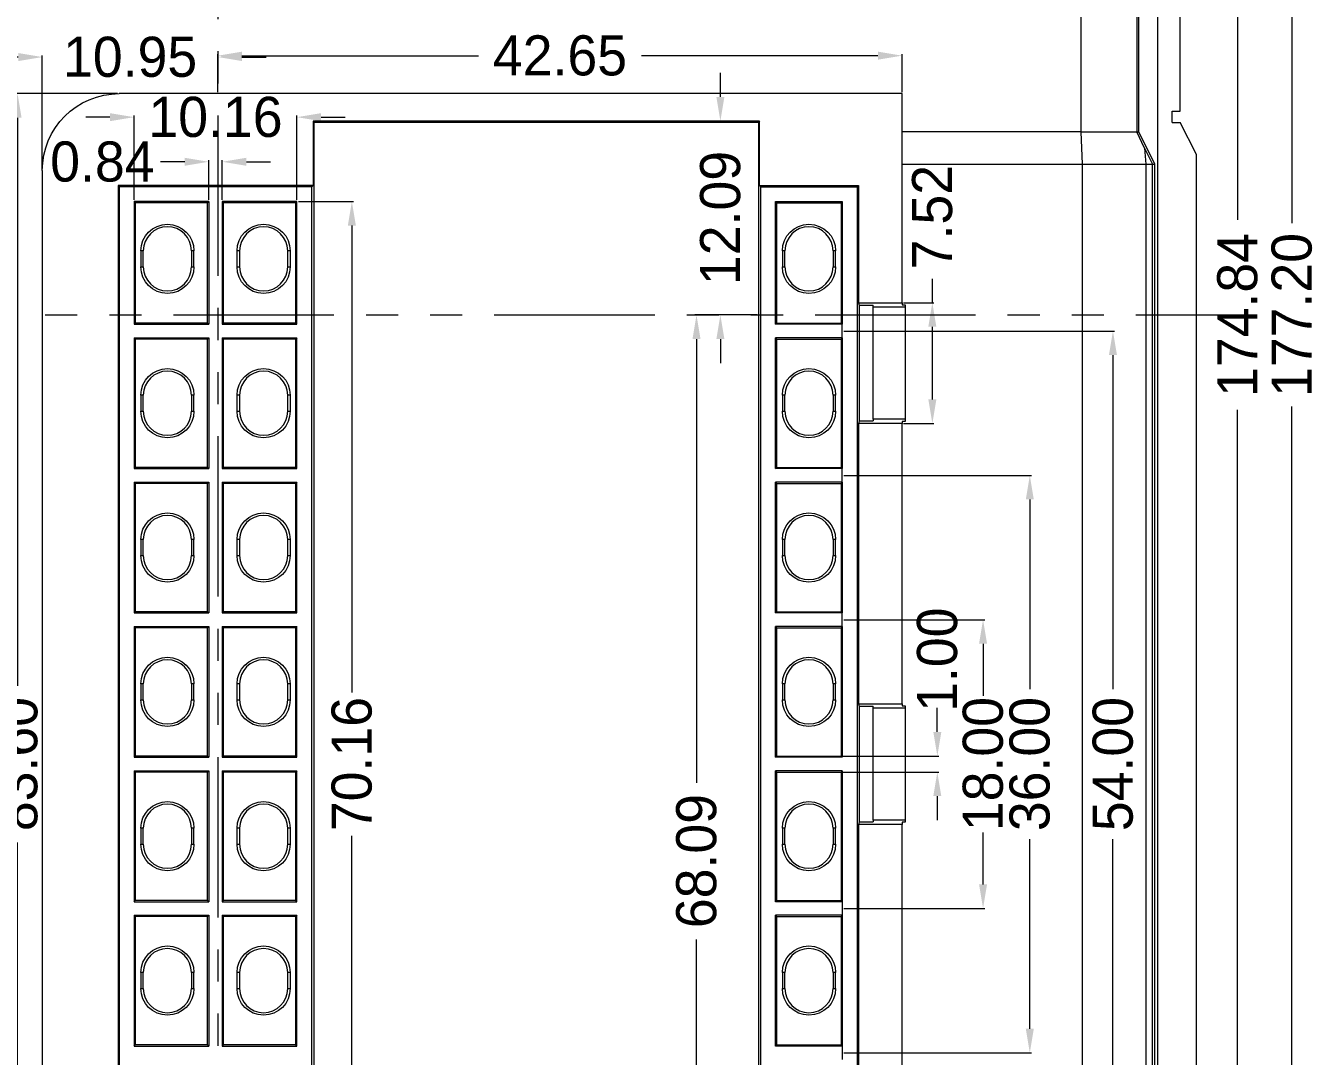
# Model space of a CAD drawing. Extents: x 18 to 718, y 389 to 747.
# Drawn here: x 246.9 to 327.4, y 577.4 to 641.6 of the extents above; entities that cross this region are included whole.
import ezdxf

# ---------------------------------------------------------------- set-up
doc = ezdxf.new("R2010")
doc.units = 0
doc.header["$MEASUREMENT"] = 0
doc.linetypes.add('PHANTOM', pattern=[2.5, 1.25, -0.25, 0.25, -0.25, 0.25, -0.25])
doc.layers.add('10', color=7, linetype='Continuous')
doc.dimstyles.new('1', dxfattribs={"dimtxt": 2.5, "dimasz": 1.5, "dimexe": 0.1, "dimexo": 0.1, "dimgap": 0.09, "dimtad": 0, "dimzin": 0, "dimdsep": 46, "dimtxsty": 'Standard', "dimcen": 0, "dimclrd": 4, "dimclre": 4, "dimclrt": 3, "dimadec": 1, "dimazin": 0, "dimtfac": 1, "dimtofl": 0, "dimtmove": 0, "dimatfit": 3, "dimfxl": 1, "dimtolj": 1, "dimtzin": 0, "dimlwd": 9, "dimlwe": 9, "dimarcsym": 0})

# ---------------------------------------------------------------- blocks, each defined once
blk = doc.blocks.new('*D160')
at = {"color": 4, "linetype": 'Continuous', "lineweight": 9}
for p, q in [((247.888, 632.673), (247.888, 639.754)), ((258.839, 637.473), (258.839, 639.754)), ((246.388, 639.654), (244.888, 639.654)), ((260.339, 639.654), (261.839, 639.654))]:
    blk.add_line(p, q, dxfattribs=at)
for points in [[(246.388, 639.904), (246.388, 639.404), (247.888, 639.654)], [(260.339, 639.904), (260.339, 639.404), (258.839, 639.654)]]:
    blk.add_solid(points, dxfattribs=at)
at = {"layer": 'Defpoints', "color": 0, "linetype": 'Continuous', "lineweight": 9}
for p in [(247.888, 639.654), (258.839, 637.373), (247.888, 632.573)]:
    blk.add_point(p, dxfattribs=at)
at = {"color": 3, "linetype": 'Continuous', "lineweight": 9, "insert": (253.364, 639.654), "char_height": 2.5, "attachment_point": 5}
blk.add_mtext('\\A1;10.95', dxfattribs=at)
blk = doc.blocks.new('*D161')
at = {"color": 4, "linetype": 'Continuous', "lineweight": 9}
for p, q in [((258.839, 637.473), (258.839, 639.841)), ((260.339, 639.741), (275.074, 639.741)), ((299.988, 639.741), (285.254, 639.741)), ((301.488, 637.473), (301.488, 639.841))]:
    blk.add_line(p, q, dxfattribs=at)
for points in [[(260.339, 639.991), (260.339, 639.491), (258.839, 639.741)], [(299.988, 639.991), (299.988, 639.491), (301.488, 639.741)]]:
    blk.add_solid(points, dxfattribs=at)
at = {"layer": 'Defpoints', "color": 0, "linetype": 'Continuous', "lineweight": 9}
for p in [(301.488, 639.741), (258.839, 637.373), (301.488, 637.373)]:
    blk.add_point(p, dxfattribs=at)
at = {"color": 3, "linetype": 'Continuous', "lineweight": 9, "insert": (280.164, 639.741), "char_height": 2.5, "attachment_point": 5}
blk.add_mtext('\\A1;42.65', dxfattribs=at)
blk = doc.blocks.new('*D162')
at = {"color": 4, "linetype": 'Continuous', "lineweight": 9}
for p, q in [((290.164, 637.167), (290.164, 638.667)), ((292.51, 635.667), (290.064, 635.667)), ((292.462, 623.573), (290.064, 623.573)), ((290.164, 622.073), (290.164, 620.573))]:
    blk.add_line(p, q, dxfattribs=at)
for points in [[(289.914, 637.167), (290.414, 637.167), (290.164, 635.667)], [(289.914, 622.073), (290.414, 622.073), (290.164, 623.573)]]:
    blk.add_solid(points, dxfattribs=at)
at = {"layer": 'Defpoints', "color": 0, "linetype": 'Continuous', "lineweight": 9}
for p in [(292.61, 635.667), (290.164, 623.573), (292.562, 623.573)]:
    blk.add_point(p, dxfattribs=at)
at = {"color": 3, "linetype": 'Continuous', "lineweight": 9, "insert": (290.164, 629.62), "char_height": 2.5, "attachment_point": 5, "rotation": 90}
blk.add_mtext('\\A1;12.09', dxfattribs=at)
blk = doc.blocks.new('*D163')
at = {"color": 4, "linetype": 'Continuous', "lineweight": 9}
for p, q in [((292.362, 623.573), (288.575, 623.573)), ((288.675, 622.073), (288.675, 594.407)), ((288.675, 556.978), (288.675, 584.644)), ((292.51, 555.478), (288.575, 555.478))]:
    blk.add_line(p, q, dxfattribs=at)
for points in [[(288.425, 622.073), (288.925, 622.073), (288.675, 623.573)], [(288.425, 556.978), (288.925, 556.978), (288.675, 555.478)]]:
    blk.add_solid(points, dxfattribs=at)
at = {"layer": 'Defpoints', "color": 0, "linetype": 'Continuous', "lineweight": 9}
for p in [(292.462, 623.573), (288.675, 555.478), (292.61, 555.478)]:
    blk.add_point(p, dxfattribs=at)
at = {"color": 3, "linetype": 'Continuous', "lineweight": 9, "insert": (288.675, 589.525), "char_height": 2.5, "attachment_point": 5, "rotation": 90}
blk.add_mtext('\\A1;68.09', dxfattribs=at)
blk = doc.blocks.new('*D164')
at = {"color": 4, "linetype": 'Continuous', "lineweight": 9}
for p, q in [((303.689, 597.573), (303.689, 599.073)), ((297.788, 596.073), (303.789, 596.073)), ((297.788, 595.073), (303.789, 595.073)), ((303.689, 593.573), (303.689, 592.073))]:
    blk.add_line(p, q, dxfattribs=at)
for points in [[(303.439, 597.573), (303.939, 597.573), (303.689, 596.073)], [(303.439, 593.573), (303.939, 593.573), (303.689, 595.073)]]:
    blk.add_solid(points, dxfattribs=at)
at = {"layer": 'Defpoints', "color": 0, "linetype": 'Continuous', "lineweight": 9}
for p in [(297.688, 596.073), (303.689, 596.073), (297.688, 595.073)]:
    blk.add_point(p, dxfattribs=at)
at = {"color": 3, "linetype": 'Continuous', "lineweight": 9, "insert": (303.689, 602.079), "char_height": 2.5, "attachment_point": 5, "rotation": 90}
blk.add_mtext('\\A1;1.00', dxfattribs=at)
blk = doc.blocks.new('*D165')
at = {"color": 4, "linetype": 'Continuous', "lineweight": 9}
for p, q in [((297.867, 604.573), (306.641, 604.573)), ((306.541, 603.073), (306.541, 599.829)), ((306.541, 588.073), (306.541, 591.316)), ((297.867, 586.573), (306.641, 586.573))]:
    blk.add_line(p, q, dxfattribs=at)
for points in [[(306.291, 603.073), (306.791, 603.073), (306.541, 604.573)], [(306.291, 588.073), (306.791, 588.073), (306.541, 586.573)]]:
    blk.add_solid(points, dxfattribs=at)
at = {"layer": 'Defpoints', "color": 0, "linetype": 'Continuous', "lineweight": 9}
for p in [(297.767, 604.573), (297.767, 586.573), (306.541, 586.573)]:
    blk.add_point(p, dxfattribs=at)
at = {"color": 3, "linetype": 'Continuous', "lineweight": 9, "insert": (306.541, 595.573), "char_height": 2.5, "attachment_point": 5, "rotation": 90}
blk.add_mtext('\\A1;18.00', dxfattribs=at)
blk = doc.blocks.new('*D166')
at = {"color": 4, "linetype": 'Continuous', "lineweight": 9}
for p, q in [((297.867, 613.573), (309.555, 613.573)), ((309.455, 612.073), (309.455, 600.246)), ((309.455, 579.073), (309.455, 590.899)), ((297.867, 577.573), (309.555, 577.573))]:
    blk.add_line(p, q, dxfattribs=at)
for points in [[(309.205, 612.073), (309.705, 612.073), (309.455, 613.573)], [(309.205, 579.073), (309.705, 579.073), (309.455, 577.573)]]:
    blk.add_solid(points, dxfattribs=at)
at = {"layer": 'Defpoints', "color": 0, "linetype": 'Continuous', "lineweight": 9}
for p in [(297.767, 613.573), (309.455, 613.573), (297.767, 577.573)]:
    blk.add_point(p, dxfattribs=at)
at = {"color": 3, "linetype": 'Continuous', "lineweight": 9, "insert": (309.455, 595.573), "char_height": 2.5, "attachment_point": 5, "rotation": 90}
blk.add_mtext('\\A1;36.00', dxfattribs=at)
blk = doc.blocks.new('*D167')
at = {"color": 4, "linetype": 'Continuous', "lineweight": 9}
for p, q in [((297.867, 622.573), (314.739, 622.573)), ((314.639, 621.073), (314.639, 600.246)), ((314.639, 570.073), (314.639, 590.899)), ((297.867, 568.573), (314.739, 568.573))]:
    blk.add_line(p, q, dxfattribs=at)
for points in [[(314.389, 621.073), (314.889, 621.073), (314.639, 622.573)], [(314.389, 570.073), (314.889, 570.073), (314.639, 568.573)]]:
    blk.add_solid(points, dxfattribs=at)
at = {"layer": 'Defpoints', "color": 0, "linetype": 'Continuous', "lineweight": 9}
for p in [(297.767, 622.573), (314.639, 622.573), (297.767, 568.573)]:
    blk.add_point(p, dxfattribs=at)
at = {"color": 3, "linetype": 'Continuous', "lineweight": 9, "insert": (314.639, 595.573), "char_height": 2.5, "attachment_point": 5, "rotation": 90}
blk.add_mtext('\\A1;54.00', dxfattribs=at)
blk = doc.blocks.new('*D171')
at = {"color": 4, "linetype": 'Continuous', "lineweight": 9}
for p, q in [((303.379, 624.335), (303.379, 625.835)), ((301.588, 624.335), (303.479, 624.335)), ((303.379, 618.31), (303.379, 622.835)), ((301.588, 616.81), (303.479, 616.81))]:
    blk.add_line(p, q, dxfattribs=at)
for points in [[(303.129, 622.835), (303.629, 622.835), (303.379, 624.335)], [(303.129, 618.31), (303.629, 618.31), (303.379, 616.81)]]:
    blk.add_solid(points, dxfattribs=at)
at = {"layer": 'Defpoints', "color": 0, "linetype": 'Continuous', "lineweight": 9}
for p in [(301.488, 624.335), (303.379, 624.335), (301.488, 616.81)]:
    blk.add_point(p, dxfattribs=at)
at = {"color": 3, "linetype": 'Continuous', "lineweight": 9, "insert": (303.379, 629.675), "char_height": 2.5, "attachment_point": 5, "rotation": 90}
blk.add_mtext('\\A1;7.52', dxfattribs=at)
blk = doc.blocks.new('*D172')
at = {"color": 4, "linetype": 'Continuous', "lineweight": 9}
for p, q in [((256.767, 633.125), (255.267, 633.125)), ((258.267, 630.751), (258.267, 633.225)), ((259.11, 630.751), (259.11, 633.225)), ((260.61, 633.125), (262.11, 633.125))]:
    blk.add_line(p, q, dxfattribs=at)
for points in [[(256.767, 633.375), (256.767, 632.875), (258.267, 633.125)], [(260.61, 633.375), (260.61, 632.875), (259.11, 633.125)]]:
    blk.add_solid(points, dxfattribs=at)
at = {"layer": 'Defpoints', "color": 0, "linetype": 'Continuous', "lineweight": 9}
for p in [(258.267, 633.125), (258.267, 630.651), (259.11, 630.651)]:
    blk.add_point(p, dxfattribs=at)
at = {"color": 3, "linetype": 'Continuous', "lineweight": 9, "insert": (251.635, 633.125), "char_height": 2.5, "attachment_point": 5}
blk.add_mtext('\\A1;0.84', dxfattribs=at)
blk = doc.blocks.new('*D173')
at = {"color": 4, "linetype": 'Continuous', "lineweight": 9}
for p, q in [((252.11, 635.907), (250.61, 635.907)), ((253.61, 630.751), (253.61, 636.007)), ((263.767, 630.751), (263.767, 636.007)), ((265.267, 635.907), (266.767, 635.907))]:
    blk.add_line(p, q, dxfattribs=at)
for points in [[(252.11, 636.157), (252.11, 635.657), (253.61, 635.907)], [(265.267, 636.157), (265.267, 635.657), (263.767, 635.907)]]:
    blk.add_solid(points, dxfattribs=at)
at = {"layer": 'Defpoints', "color": 0, "linetype": 'Continuous', "lineweight": 9}
for p in [(263.767, 635.907), (253.61, 630.651), (263.767, 630.651)]:
    blk.add_point(p, dxfattribs=at)
at = {"color": 3, "linetype": 'Continuous', "lineweight": 9, "insert": (258.688, 635.907), "char_height": 2.5, "attachment_point": 5}
blk.add_mtext('\\A1;10.16', dxfattribs=at)
blk = doc.blocks.new('*D174')
at = {"color": 4, "linetype": 'Continuous', "lineweight": 9}
for p, q in [((263.867, 630.651), (267.288, 630.651)), ((267.188, 629.151), (267.188, 600.038)), ((267.188, 561.994), (267.188, 591.108)), ((263.867, 560.494), (267.288, 560.494))]:
    blk.add_line(p, q, dxfattribs=at)
for points in [[(266.938, 629.151), (267.438, 629.151), (267.188, 630.651)], [(266.938, 561.994), (267.438, 561.994), (267.188, 560.494)]]:
    blk.add_solid(points, dxfattribs=at)
at = {"layer": 'Defpoints', "color": 0, "linetype": 'Continuous', "lineweight": 9}
for p in [(263.767, 630.651), (263.767, 560.494), (267.188, 560.494)]:
    blk.add_point(p, dxfattribs=at)
at = {"color": 3, "linetype": 'Continuous', "lineweight": 9, "insert": (267.188, 595.573), "char_height": 2.5, "attachment_point": 5, "rotation": 90}
blk.add_mtext('\\A1;70.16', dxfattribs=at)
blk = doc.blocks.new('*D194')
at = {"color": 4, "linetype": 'Continuous', "lineweight": 9}
for p, q in [((308.939, 710.991), (322.504, 710.991)), ((322.404, 709.491), (322.404, 629.496)), ((322.404, 537.655), (322.404, 617.649)), ((308.939, 536.155), (322.504, 536.155))]:
    blk.add_line(p, q, dxfattribs=at)
for points in [[(322.154, 709.491), (322.654, 709.491), (322.404, 710.991)], [(322.154, 537.655), (322.654, 537.655), (322.404, 536.155)]]:
    blk.add_solid(points, dxfattribs=at)
at = {"layer": 'Defpoints', "color": 0, "linetype": 'Continuous', "lineweight": 9}
for p in [(308.839, 710.991), (322.404, 710.991), (308.839, 536.155)]:
    blk.add_point(p, dxfattribs=at)
at = {"color": 3, "linetype": 'Continuous', "lineweight": 9, "insert": (322.404, 623.573), "char_height": 2.5, "attachment_point": 5, "rotation": 90}
blk.add_mtext('\\A1;174.84', dxfattribs=at)
blk = doc.blocks.new('*D195')
at = {"color": 4, "linetype": 'Continuous', "lineweight": 9}
for p, q in [((308.939, 712.173), (325.892, 712.173)), ((325.792, 710.673), (325.792, 629.288)), ((325.792, 536.473), (325.792, 617.858)), ((308.939, 534.973), (325.892, 534.973))]:
    blk.add_line(p, q, dxfattribs=at)
for points in [[(325.542, 710.673), (326.042, 710.673), (325.792, 712.173)], [(325.542, 536.473), (326.042, 536.473), (325.792, 534.973)]]:
    blk.add_solid(points, dxfattribs=at)
at = {"layer": 'Defpoints', "color": 0, "linetype": 'Continuous', "lineweight": 9}
for p in [(308.839, 712.173), (325.792, 712.173), (308.839, 534.973)]:
    blk.add_point(p, dxfattribs=at)
at = {"color": 3, "linetype": 'Continuous', "lineweight": 9, "insert": (325.792, 623.573), "char_height": 2.5, "attachment_point": 5, "rotation": 90}
blk.add_mtext('\\A1;177.20', dxfattribs=at)
blk = doc.blocks.new('*D196')
at = {"color": 4, "linetype": 'Continuous', "lineweight": 9}
for p, q in [((252.588, 637.373), (246.248, 637.373)), ((246.348, 635.873), (246.348, 600.454)), ((246.348, 555.273), (246.348, 590.691)), ((252.588, 553.773), (246.248, 553.773))]:
    blk.add_line(p, q, dxfattribs=at)
for points in [[(246.098, 635.873), (246.598, 635.873), (246.348, 637.373)], [(246.098, 555.273), (246.598, 555.273), (246.348, 553.773)]]:
    blk.add_solid(points, dxfattribs=at)
at = {"layer": 'Defpoints', "color": 0, "linetype": 'Continuous', "lineweight": 9}
for p in [(252.688, 637.373), (246.348, 553.773), (252.688, 553.773)]:
    blk.add_point(p, dxfattribs=at)
at = {"color": 3, "linetype": 'Continuous', "lineweight": 9, "insert": (246.348, 595.573), "char_height": 2.5, "attachment_point": 5, "rotation": 90}
blk.add_mtext('\\A1;83.60', dxfattribs=at)

msp = doc.modelspace()

# ---------------------------------------------------------------- linework, layer by layer
at = {"color": 6, "linetype": 'Continuous', "lineweight": 9}
for p, q in [((297.767, 622.151), (297.767, 622.994)), ((297.767, 613.151), (297.767, 613.994)), ((297.767, 604.151), (297.767, 604.994)), ((297.767, 586.994), (297.767, 586.151)), ((297.767, 577.994), (297.767, 577.151))]:
    msp.add_line(p, q, dxfattribs=at)
at = {"layer": '10', "color": 1, "linetype": 'PHANTOM', "lineweight": 9, "ltscale": 8}
for p, q in [((258.839, 716.013), (258.839, 532.127)), ((196.071, 623.573), (321.84, 623.573))]:
    msp.add_line(p, q, dxfattribs=at)
at = {"layer": '10', "color": 7, "linetype": 'Continuous', "lineweight": 9}
for p, q in [((316.13, 703.573), (316.13, 634.982)), ((316.257, 634.982), (316.257, 703.573)), ((317.439, 543.573), (317.439, 703.573)), ((318.839, 636.273), (318.839, 703.573)), ((312.632, 700.08), (312.632, 634.982)), ((301.488, 637.373), (252.688, 637.373)), ((301.488, 624.335), (301.488, 637.373)), ((318.338, 636.273), (318.839, 636.273)), ((318.338, 635.573), (318.338, 636.273)), ((264.767, 635.667), (264.767, 631.651)), ((264.767, 635.667), (264.814, 635.573)), ((292.61, 635.667), (264.767, 635.667)), ((264.814, 635.573), (264.814, 555.573)), ((292.562, 635.573), (264.814, 635.573)), ((292.61, 635.667), (292.562, 635.573)), ((292.562, 555.573), (292.562, 635.573)), ((292.61, 631.651), (292.61, 635.667)), ((312.632, 634.982), (301.488, 634.982)), ((312.632, 634.982), (316.13, 634.982)), ((312.632, 634.982), (312.715, 632.982)), ((316.13, 634.982), (316.257, 634.982)), ((316.609, 633.982), (316.13, 634.982)), ((317.258, 632.982), (316.257, 634.982)), ((318.338, 635.573), (318.839, 635.573)), ((319.84, 633.573), (318.839, 635.573)), ((316.609, 633.982), (317.108, 632.982)), ((316.609, 633.982), (316.691, 632.982)), ((319.84, 557.573), (319.84, 633.573)), ((247.888, 632.573), (247.888, 558.573)), ((301.488, 632.982), (312.715, 632.982)), ((312.715, 632.982), (316.691, 632.982)), ((312.715, 632.982), (312.715, 558.163)), ((316.691, 632.982), (317.108, 632.982)), ((316.691, 632.982), (316.691, 558.163)), ((317.108, 632.982), (317.258, 632.982)), ((317.108, 558.163), (317.108, 632.982)), ((317.258, 558.163), (317.258, 632.982)), ((252.61, 631.651), (252.688, 631.573)), ((264.767, 631.651), (252.61, 631.651)), ((252.61, 631.651), (252.61, 559.494)), ((252.688, 631.573), (252.688, 559.573)), ((264.688, 631.573), (252.688, 631.573)), ((264.767, 631.651), (264.688, 631.573)), ((264.688, 559.573), (264.688, 631.573)), ((292.61, 631.651), (292.688, 631.573)), ((292.61, 631.651), (298.767, 631.651)), ((292.688, 631.573), (298.688, 631.573)), ((292.688, 559.573), (292.688, 631.573)), ((298.767, 631.651), (298.688, 631.573)), ((298.688, 631.573), (298.688, 559.573)), ((298.767, 631.651), (298.767, 624.335)), ((253.688, 630.573), (253.61, 630.651)), ((253.61, 630.651), (253.61, 622.994)), ((258.267, 630.651), (253.61, 630.651)), ((253.688, 630.573), (253.688, 623.073)), ((258.188, 630.573), (253.688, 630.573)), ((258.267, 630.651), (258.188, 630.573)), ((258.188, 623.073), (258.188, 630.573)), ((258.267, 630.651), (258.267, 622.994)), ((259.11, 630.651), (259.11, 622.994)), ((259.11, 630.651), (259.188, 630.573)), ((263.767, 630.651), (259.11, 630.651)), ((259.188, 623.073), (259.188, 630.573)), ((263.688, 630.573), (259.188, 630.573)), ((263.688, 630.573), (263.767, 630.651)), ((263.688, 623.073), (263.688, 630.573)), ((263.767, 622.994), (263.767, 630.651)), ((293.688, 630.573), (293.61, 630.651)), ((293.61, 622.994), (293.61, 630.651)), ((293.61, 630.651), (297.767, 630.651)), ((293.688, 623.073), (293.688, 630.573)), ((293.688, 630.573), (297.688, 630.573)), ((297.688, 630.573), (297.767, 630.651)), ((297.688, 630.573), (297.688, 623.073)), ((297.767, 630.651), (297.767, 622.994)), ((254.031, 627.573), (254.031, 626.573)), ((254.188, 627.573), (254.031, 627.573)), ((254.188, 626.573), (254.188, 627.573)), ((257.188, 627.573), (257.188, 626.573)), ((257.346, 627.573), (257.188, 627.573)), ((257.346, 626.573), (257.346, 627.573)), ((260.031, 626.573), (260.031, 627.573)), ((260.188, 627.573), (260.031, 627.573)), ((260.188, 627.573), (260.188, 626.573)), ((263.188, 626.573), (263.188, 627.573)), ((263.346, 627.573), (263.188, 627.573)), ((263.346, 627.573), (263.346, 626.573)), ((294.188, 627.573), (294.031, 627.573)), ((294.031, 627.573), (294.031, 626.573)), ((294.188, 626.573), (294.188, 627.573)), ((297.346, 627.573), (297.188, 627.573)), ((297.188, 627.573), (297.188, 626.573)), ((297.346, 626.573), (297.346, 627.573)), ((254.031, 626.573), (254.188, 626.573)), ((257.188, 626.573), (257.346, 626.573)), ((260.031, 626.573), (260.188, 626.573)), ((263.188, 626.573), (263.346, 626.573)), ((294.031, 626.573), (294.188, 626.573)), ((297.188, 626.573), (297.346, 626.573)), ((298.767, 624.335), (298.814, 624.178)), ((298.767, 624.335), (301.488, 624.335)), ((298.814, 624.178), (298.814, 616.968)), ((298.814, 624.178), (299.688, 624.178)), ((299.688, 624.073), (299.688, 624.178)), ((299.688, 624.073), (301.688, 624.073)), ((299.688, 617.073), (299.688, 624.073)), ((301.488, 624.335), (301.488, 624.204)), ((301.488, 624.204), (301.688, 624.204)), ((301.688, 624.204), (301.688, 616.941)), ((253.61, 622.994), (253.688, 623.073)), ((253.61, 622.994), (258.267, 622.994)), ((258.188, 623.073), (253.688, 623.073)), ((258.188, 623.073), (258.267, 622.994)), ((259.188, 623.073), (259.11, 622.994)), ((259.11, 622.994), (263.767, 622.994)), ((263.688, 623.073), (259.188, 623.073)), ((263.767, 622.994), (263.688, 623.073)), ((293.61, 622.994), (293.688, 623.073)), ((297.767, 622.994), (293.61, 622.994)), ((293.688, 623.073), (297.688, 623.073)), ((297.767, 622.994), (297.688, 623.073)), ((253.61, 622.151), (253.688, 622.073)), ((253.61, 622.151), (253.61, 613.994)), ((253.61, 622.151), (258.267, 622.151)), ((253.688, 622.073), (253.688, 614.073)), ((258.188, 622.073), (253.688, 622.073)), ((258.188, 622.073), (258.267, 622.151)), ((258.188, 614.073), (258.188, 622.073)), ((258.267, 622.151), (258.267, 613.994)), ((259.11, 622.151), (259.11, 613.994)), ((259.188, 622.073), (259.11, 622.151)), ((259.11, 622.151), (263.767, 622.151)), ((259.188, 614.073), (259.188, 622.073)), ((263.688, 622.073), (259.188, 622.073)), ((263.767, 622.151), (263.688, 622.073)), ((263.688, 614.073), (263.688, 622.073)), ((263.767, 613.994), (263.767, 622.151)), ((297.767, 622.151), (293.61, 622.151)), ((293.61, 622.151), (293.688, 622.073)), ((293.61, 613.994), (293.61, 622.151)), ((293.688, 622.073), (297.688, 622.073)), ((293.688, 614.073), (293.688, 622.073)), ((297.767, 622.151), (297.688, 622.073)), ((297.688, 622.073), (297.688, 614.073)), ((297.767, 622.151), (297.767, 613.994)), ((254.031, 618.573), (254.031, 617.573)), ((254.188, 618.573), (254.031, 618.573)), ((254.188, 617.573), (254.188, 618.573)), ((257.346, 618.573), (257.188, 618.573)), ((257.188, 618.573), (257.188, 617.573)), ((257.346, 617.573), (257.346, 618.573)), ((260.031, 617.573), (260.031, 618.573)), ((260.188, 618.573), (260.031, 618.573)), ((260.188, 618.573), (260.188, 617.573)), ((263.346, 618.573), (263.188, 618.573)), ((263.188, 617.573), (263.188, 618.573)), ((263.346, 618.573), (263.346, 617.573)), ((294.031, 618.573), (294.031, 617.573)), ((294.188, 618.573), (294.031, 618.573)), ((294.188, 617.573), (294.188, 618.573)), ((297.346, 618.573), (297.188, 618.573)), ((297.188, 618.573), (297.188, 617.573)), ((297.346, 617.573), (297.346, 618.573)), ((254.031, 617.573), (254.188, 617.573)), ((257.188, 617.573), (257.346, 617.573)), ((260.031, 617.573), (260.188, 617.573)), ((263.188, 617.573), (263.346, 617.573)), ((294.031, 617.573), (294.188, 617.573)), ((297.188, 617.573), (297.346, 617.573)), ((298.814, 616.968), (298.767, 616.81)), ((298.767, 616.81), (298.767, 599.335)), ((301.488, 616.81), (298.767, 616.81)), ((298.814, 616.968), (299.688, 616.968)), ((299.688, 617.073), (299.688, 616.968)), ((301.688, 617.073), (299.688, 617.073)), ((301.688, 616.941), (301.488, 616.941)), ((301.488, 616.941), (301.488, 616.81)), ((301.488, 599.335), (301.488, 616.81)), ((253.61, 613.994), (253.688, 614.073)), ((253.61, 613.994), (258.267, 613.994)), ((258.188, 614.073), (253.688, 614.073)), ((258.188, 614.073), (258.267, 613.994)), ((259.188, 614.073), (259.11, 613.994)), ((259.11, 613.994), (263.767, 613.994)), ((263.688, 614.073), (259.188, 614.073)), ((263.767, 613.994), (263.688, 614.073)), ((293.61, 613.994), (293.688, 614.073)), ((297.767, 613.994), (293.61, 613.994)), ((293.688, 614.073), (297.688, 614.073)), ((297.767, 613.994), (297.688, 614.073)), ((253.61, 613.151), (253.688, 613.073)), ((253.61, 613.151), (253.61, 604.994)), ((253.61, 613.151), (258.267, 613.151)), ((258.188, 613.073), (258.267, 613.151)), ((258.267, 613.151), (258.267, 604.994)), ((259.11, 613.151), (263.767, 613.151)), ((259.11, 613.151), (259.11, 604.994)), ((259.188, 613.073), (259.11, 613.151)), ((263.767, 613.151), (263.688, 613.073)), ((263.767, 604.994), (263.767, 613.151)), ((293.61, 613.151), (293.688, 613.073)), ((293.61, 604.994), (293.61, 613.151)), ((297.767, 613.151), (293.61, 613.151)), ((297.767, 613.151), (297.688, 613.073)), ((297.767, 613.151), (297.767, 604.994)), ((253.688, 613.073), (253.688, 605.073)), ((258.188, 613.073), (253.688, 613.073)), ((258.188, 605.073), (258.188, 613.073)), ((263.688, 613.073), (259.188, 613.073)), ((259.188, 605.073), (259.188, 613.073)), ((263.688, 605.073), (263.688, 613.073)), ((293.688, 605.073), (293.688, 613.073)), ((293.688, 613.073), (297.688, 613.073)), ((297.688, 613.073), (297.688, 605.073)), ((254.031, 609.573), (254.031, 608.573)), ((254.188, 609.573), (254.031, 609.573)), ((254.188, 608.573), (254.188, 609.573)), ((257.188, 609.573), (257.188, 608.573)), ((257.346, 609.573), (257.188, 609.573)), ((257.346, 608.573), (257.346, 609.573)), ((260.031, 608.573), (260.031, 609.573)), ((260.188, 609.573), (260.031, 609.573)), ((260.188, 609.573), (260.188, 608.573)), ((263.346, 609.573), (263.188, 609.573)), ((263.188, 608.573), (263.188, 609.573)), ((263.346, 609.573), (263.346, 608.573)), ((294.188, 609.573), (294.031, 609.573)), ((294.031, 609.573), (294.031, 608.573)), ((294.188, 608.573), (294.188, 609.573)), ((297.346, 609.573), (297.188, 609.573)), ((297.188, 609.573), (297.188, 608.573)), ((297.346, 608.573), (297.346, 609.573)), ((254.031, 608.573), (254.188, 608.573)), ((257.188, 608.573), (257.346, 608.573)), ((260.031, 608.573), (260.188, 608.573)), ((263.188, 608.573), (263.346, 608.573)), ((294.031, 608.573), (294.188, 608.573)), ((297.188, 608.573), (297.346, 608.573)), ((253.61, 604.994), (253.688, 605.073)), ((258.188, 605.073), (253.688, 605.073)), ((258.188, 605.073), (258.267, 604.994)), ((259.188, 605.073), (259.11, 604.994)), ((263.688, 605.073), (259.188, 605.073)), ((263.767, 604.994), (263.688, 605.073)), ((293.61, 604.994), (293.688, 605.073)), ((293.688, 605.073), (297.688, 605.073)), ((297.767, 604.994), (297.688, 605.073)), ((253.61, 604.994), (258.267, 604.994)), ((259.11, 604.994), (263.767, 604.994)), ((297.767, 604.994), (293.61, 604.994)), ((253.61, 604.151), (253.688, 604.073)), ((253.61, 604.151), (258.267, 604.151)), ((253.61, 604.151), (253.61, 595.994)), ((258.188, 604.073), (253.688, 604.073)), ((253.688, 604.073), (253.688, 596.073)), ((258.188, 604.073), (258.267, 604.151)), ((258.188, 596.073), (258.188, 604.073)), ((258.267, 604.151), (258.267, 595.994)), ((259.188, 604.073), (259.11, 604.151)), ((259.11, 604.151), (263.767, 604.151)), ((259.11, 604.151), (259.11, 595.994)), ((263.688, 604.073), (259.188, 604.073)), ((259.188, 596.073), (259.188, 604.073)), ((263.767, 604.151), (263.688, 604.073)), ((263.688, 596.073), (263.688, 604.073)), ((263.767, 595.994), (263.767, 604.151)), ((297.767, 604.151), (293.61, 604.151)), ((293.61, 604.151), (293.688, 604.073)), ((293.61, 595.994), (293.61, 604.151)), ((293.688, 604.073), (297.688, 604.073)), ((293.688, 596.073), (293.688, 604.073)), ((297.767, 604.151), (297.688, 604.073)), ((297.688, 604.073), (297.688, 596.073)), ((297.767, 604.151), (297.767, 595.994)), ((254.188, 600.573), (254.031, 600.573)), ((254.031, 600.573), (254.031, 599.573)), ((254.188, 599.573), (254.188, 600.573)), ((257.346, 600.573), (257.188, 600.573)), ((257.188, 600.573), (257.188, 599.573)), ((257.346, 599.573), (257.346, 600.573)), ((260.031, 599.573), (260.031, 600.573)), ((260.188, 600.573), (260.031, 600.573)), ((260.188, 600.573), (260.188, 599.573)), ((263.188, 599.573), (263.188, 600.573)), ((263.346, 600.573), (263.188, 600.573)), ((263.346, 600.573), (263.346, 599.573)), ((294.031, 600.573), (294.031, 599.573)), ((294.188, 600.573), (294.031, 600.573)), ((294.188, 599.573), (294.188, 600.573)), ((297.346, 600.573), (297.188, 600.573)), ((297.188, 600.573), (297.188, 599.573)), ((297.346, 599.573), (297.346, 600.573)), ((254.031, 599.573), (254.188, 599.573)), ((257.188, 599.573), (257.346, 599.573)), ((260.031, 599.573), (260.188, 599.573)), ((263.188, 599.573), (263.346, 599.573)), ((294.031, 599.573), (294.188, 599.573)), ((297.188, 599.573), (297.346, 599.573)), ((298.767, 599.335), (298.814, 599.178)), ((298.767, 599.335), (301.488, 599.335)), ((298.814, 599.178), (298.814, 591.968)), ((298.814, 599.178), (299.688, 599.178)), ((299.688, 599.073), (299.688, 599.178)), ((299.688, 599.073), (301.688, 599.073)), ((299.688, 592.073), (299.688, 599.073)), ((301.488, 599.335), (301.488, 599.204)), ((301.488, 599.204), (301.688, 599.204)), ((301.688, 599.204), (301.688, 591.941)), ((253.61, 595.994), (253.688, 596.073)), ((253.61, 595.994), (258.267, 595.994)), ((258.188, 596.073), (253.688, 596.073)), ((258.188, 596.073), (258.267, 595.994)), ((259.188, 596.073), (259.11, 595.994)), ((259.11, 595.994), (263.767, 595.994)), ((263.688, 596.073), (259.188, 596.073)), ((263.767, 595.994), (263.688, 596.073)), ((293.61, 595.994), (293.688, 596.073)), ((297.767, 595.994), (293.61, 595.994)), ((293.688, 596.073), (297.688, 596.073)), ((297.767, 595.994), (297.688, 596.073)), ((253.61, 595.151), (253.688, 595.073)), ((253.61, 595.151), (258.267, 595.151)), ((253.61, 595.151), (253.61, 586.994)), ((258.188, 595.073), (253.688, 595.073)), ((253.688, 595.073), (253.688, 587.073)), ((258.188, 595.073), (258.267, 595.151)), ((258.188, 587.073), (258.188, 595.073)), ((258.267, 595.151), (258.267, 586.994)), ((259.11, 595.151), (263.767, 595.151)), ((259.11, 595.151), (259.11, 586.994)), ((259.188, 595.073), (259.11, 595.151)), ((263.688, 595.073), (259.188, 595.073)), ((259.188, 587.073), (259.188, 595.073)), ((263.767, 595.151), (263.688, 595.073)), ((263.688, 587.073), (263.688, 595.073)), ((263.767, 586.994), (263.767, 595.151)), ((297.767, 595.151), (293.61, 595.151)), ((293.61, 595.151), (293.688, 595.073)), ((293.61, 586.994), (293.61, 595.151)), ((293.688, 595.073), (297.688, 595.073)), ((293.688, 587.073), (293.688, 595.073)), ((297.767, 595.151), (297.688, 595.073)), ((297.688, 595.073), (297.688, 587.073)), ((297.767, 595.151), (297.767, 586.994)), ((254.031, 591.573), (254.031, 590.573)), ((254.188, 591.573), (254.031, 591.573)), ((254.188, 590.573), (254.188, 591.573)), ((257.188, 591.573), (257.188, 590.573)), ((257.346, 591.573), (257.188, 591.573)), ((257.346, 590.573), (257.346, 591.573)), ((260.188, 591.573), (260.031, 591.573)), ((260.031, 590.573), (260.031, 591.573)), ((260.188, 591.573), (260.188, 590.573)), ((263.346, 591.573), (263.188, 591.573)), ((263.188, 590.573), (263.188, 591.573)), ((263.346, 591.573), (263.346, 590.573)), ((294.031, 591.573), (294.031, 590.573)), ((294.188, 591.573), (294.031, 591.573)), ((294.188, 590.573), (294.188, 591.573)), ((297.346, 591.573), (297.188, 591.573)), ((297.188, 591.573), (297.188, 590.573)), ((297.346, 590.573), (297.346, 591.573)), ((298.814, 591.968), (298.767, 591.81)), ((298.767, 591.81), (298.767, 574.335)), ((301.488, 591.81), (298.767, 591.81)), ((298.814, 591.968), (299.688, 591.968)), ((299.688, 592.073), (299.688, 591.968)), ((301.688, 592.073), (299.688, 592.073)), ((301.688, 591.941), (301.488, 591.941)), ((301.488, 591.941), (301.488, 591.81)), ((301.488, 574.335), (301.488, 591.81)), ((254.031, 590.573), (254.188, 590.573)), ((257.188, 590.573), (257.346, 590.573)), ((260.031, 590.573), (260.188, 590.573)), ((263.188, 590.573), (263.346, 590.573)), ((294.031, 590.573), (294.188, 590.573)), ((297.188, 590.573), (297.346, 590.573)), ((253.61, 586.994), (253.688, 587.073)), ((253.61, 586.994), (258.267, 586.994)), ((258.188, 587.073), (253.688, 587.073)), ((258.188, 587.073), (258.267, 586.994)), ((259.188, 587.073), (259.11, 586.994)), ((259.11, 586.994), (263.767, 586.994)), ((263.688, 587.073), (259.188, 587.073)), ((263.767, 586.994), (263.688, 587.073)), ((293.61, 586.994), (293.688, 587.073)), ((297.767, 586.994), (293.61, 586.994)), ((293.688, 587.073), (297.688, 587.073)), ((297.767, 586.994), (297.688, 587.073)), ((253.61, 586.151), (253.688, 586.073)), ((253.61, 586.151), (253.61, 577.994)), ((253.61, 586.151), (258.267, 586.151)), ((253.688, 586.073), (253.688, 578.073)), ((258.188, 586.073), (253.688, 586.073)), ((258.188, 586.073), (258.267, 586.151)), ((258.188, 578.073), (258.188, 586.073)), ((258.267, 586.151), (258.267, 577.994)), ((259.188, 586.073), (259.11, 586.151)), ((259.11, 586.151), (263.767, 586.151)), ((259.11, 586.151), (259.11, 577.994)), ((263.688, 586.073), (259.188, 586.073)), ((259.188, 578.073), (259.188, 586.073)), ((263.767, 586.151), (263.688, 586.073)), ((263.688, 578.073), (263.688, 586.073)), ((263.767, 577.994), (263.767, 586.151)), ((293.61, 586.151), (293.688, 586.073)), ((293.61, 577.994), (293.61, 586.151)), ((297.767, 586.151), (293.61, 586.151)), ((293.688, 578.073), (293.688, 586.073)), ((293.688, 586.073), (297.688, 586.073)), ((297.767, 586.151), (297.688, 586.073)), ((297.688, 586.073), (297.688, 578.073)), ((297.767, 586.151), (297.767, 577.994)), ((254.031, 582.573), (254.031, 581.573)), ((254.188, 582.573), (254.031, 582.573)), ((254.188, 581.573), (254.188, 582.573)), ((257.346, 582.573), (257.188, 582.573)), ((257.188, 582.573), (257.188, 581.573)), ((257.346, 581.573), (257.346, 582.573)), ((260.031, 581.573), (260.031, 582.573)), ((260.188, 582.573), (260.031, 582.573)), ((260.188, 582.573), (260.188, 581.573)), ((263.188, 581.573), (263.188, 582.573)), ((263.346, 582.573), (263.188, 582.573)), ((263.346, 582.573), (263.346, 581.573)), ((294.031, 582.573), (294.031, 581.573)), ((294.188, 582.573), (294.031, 582.573)), ((294.188, 581.573), (294.188, 582.573)), ((297.346, 582.573), (297.188, 582.573)), ((297.188, 582.573), (297.188, 581.573)), ((297.346, 581.573), (297.346, 582.573)), ((254.031, 581.573), (254.188, 581.573)), ((257.188, 581.573), (257.346, 581.573)), ((260.031, 581.573), (260.188, 581.573)), ((263.188, 581.573), (263.346, 581.573)), ((294.031, 581.573), (294.188, 581.573)), ((297.188, 581.573), (297.346, 581.573)), ((253.61, 577.994), (253.688, 578.073)), ((253.61, 577.994), (258.267, 577.994)), ((258.188, 578.073), (253.688, 578.073)), ((258.188, 578.073), (258.267, 577.994)), ((259.188, 578.073), (259.11, 577.994)), ((259.11, 577.994), (263.767, 577.994)), ((263.688, 578.073), (259.188, 578.073)), ((263.767, 577.994), (263.688, 578.073)), ((293.61, 577.994), (293.688, 578.073)), ((297.767, 577.994), (293.61, 577.994)), ((293.688, 578.073), (297.688, 578.073)), ((297.767, 577.994), (297.688, 578.073))]:
    msp.add_line(p, q, dxfattribs=at)
at = {"layer": '10', "color": 7, "linetype": 'Continuous', "lineweight": 9, "extrusion": (0, 0, -1)}
for centre, radius, start, end in [((-252.688, 632.573), 4.8, 0, 90), ((-255.688, 627.573), 1.657, 0, 180), ((-261.688, 627.573), 1.657, 0, 180), ((-295.688, 627.573), 1.657, 0, 180), ((-255.688, 626.573), 1.657, 180, 0), ((-261.688, 626.573), 1.657, 180, 0), ((-295.688, 626.573), 1.657, 180, 0), ((-255.688, 618.573), 1.657, 0, 180), ((-261.688, 618.573), 1.657, 0, 180), ((-295.688, 618.573), 1.657, 0, 180), ((-255.688, 617.573), 1.657, 180, 0), ((-261.688, 617.573), 1.657, 180, 0), ((-295.688, 617.573), 1.657, 180, 0), ((-255.688, 609.573), 1.657, 0, 180), ((-261.688, 609.573), 1.657, 0, 180), ((-295.688, 609.573), 1.657, 0, 180), ((-255.688, 608.573), 1.657, 180, 0), ((-261.688, 608.573), 1.657, 180, 0), ((-295.688, 608.573), 1.657, 180, 0), ((-255.688, 600.573), 1.657, 0, 180), ((-261.688, 600.573), 1.657, 0, 180), ((-295.688, 600.573), 1.657, 0, 180), ((-255.688, 599.573), 1.657, 180, 0), ((-261.688, 599.573), 1.657, 180, 0), ((-295.688, 599.573), 1.657, 180, 0), ((-255.688, 591.573), 1.657, 0, 180), ((-261.688, 591.573), 1.657, 0, 180), ((-295.688, 591.573), 1.657, 0, 180), ((-255.688, 590.573), 1.657, 180, 0), ((-261.688, 590.573), 1.657, 180, 0), ((-295.688, 590.573), 1.657, 180, 0), ((-255.688, 582.573), 1.657, 0, 180), ((-261.688, 582.573), 1.657, 0, 180), ((-295.688, 582.573), 1.657, 0, 180), ((-255.688, 581.573), 1.657, 180, 0), ((-261.688, 581.573), 1.657, 180, 0), ((-295.688, 581.573), 1.657, 180, 0)]:
    msp.add_arc(centre, radius, start, end, dxfattribs=at)
at = {"layer": '10', "color": 7, "linetype": 'Continuous', "lineweight": 9}
for centre, start, end in [((255.688, 627.573), 0, 180), ((261.688, 627.573), 0, 180), ((295.688, 627.573), 0, 180), ((255.688, 626.573), 180, 0), ((261.688, 626.573), 180, 0), ((295.688, 626.573), 180, 0), ((255.688, 618.573), 0, 180), ((261.688, 618.573), 0, 180), ((295.688, 618.573), 0, 180), ((255.688, 617.573), 180, 0), ((261.688, 617.573), 180, 0), ((295.688, 617.573), 180, 0), ((255.688, 609.573), 0, 180), ((261.688, 609.573), 0, 180), ((295.688, 609.573), 0, 180), ((255.688, 608.573), 180, 0), ((261.688, 608.573), 180, 0), ((295.688, 608.573), 180, 0), ((255.688, 600.573), 0, 180), ((261.688, 600.573), 0, 180), ((295.688, 600.573), 0, 180), ((255.688, 599.573), 180, 0), ((261.688, 599.573), 180, 0), ((295.688, 599.573), 180, 0), ((255.688, 591.573), 0, 180), ((261.688, 591.573), 0, 180), ((295.688, 591.573), 0, 180), ((255.688, 590.573), 180, 0), ((261.688, 590.573), 180, 0), ((295.688, 590.573), 180, 0), ((255.688, 582.573), 0, 180), ((261.688, 582.573), 0, 180), ((295.688, 582.573), 0, 180), ((255.688, 581.573), 180, 0), ((261.688, 581.573), 180, 0), ((295.688, 581.573), 180, 0)]:
    msp.add_arc(centre, 1.5, start, end, dxfattribs=at)

# ---------------------------------------------------------------- dimensions: what is measured, and where the dimension line sits
at = {"color": 6, "linetype": 'Continuous', "lineweight": 9}
for base, p1, p2, picture, middle in [((325.792, 712.173), (308.839, 534.973), (308.839, 712.173), '*D195', (325.792, 623.573)), ((322.404, 710.991), (308.839, 536.155), (308.839, 710.991), '*D194', (322.404, 623.573)), ((246.348, 553.773), (252.688, 637.373), (252.688, 553.773), '*D196', (246.348, 595.573)), ((303.3794, 624.335), (301.4881, 616.8101), (301.4881, 624.335), '*D171', (303.3794, 629.675)), ((267.188, 560.494), (263.767, 630.651), (263.767, 560.494), '*D174', (267.188, 595.573)), ((314.639, 622.573), (297.767, 568.573), (297.767, 622.573), '*D167', (314.639, 595.573)), ((309.455, 613.573), (297.767, 577.573), (297.767, 613.573), '*D166', (309.455, 595.573)), ((306.541, 586.573), (297.767, 604.573), (297.767, 586.573), '*D165', (306.541, 595.573))]:
    dim = msp.add_linear_dim(base=base, p1=p1, p2=p2, angle=90, dimstyle='1', dxfattribs=at)
    dim.commit()
    dim.dimension.update_dxf_attribs({"geometry": picture, "text_midpoint": middle})
at = {"linetype": 'Continuous', "lineweight": 9}
for base, p2, picture, middle in [((301.488, 639.741), (301.488, 637.373), '*D161', (280.164, 639.741)), ((247.888, 639.654), (247.888, 632.573), '*D160', (253.364, 639.654))]:
    dim = msp.add_linear_dim(base=base, p1=(258.839, 637.373), p2=p2, dimstyle='1', dxfattribs=at)
    dim.commit()
    dim.dimension.update_dxf_attribs({"geometry": picture, "text_midpoint": middle})
for base, p1, p2, picture, middle in [((290.164, 623.573), (292.61, 635.667), (292.562, 623.573), '*D162', (290.164, 629.62)), ((288.675, 555.4782), (292.4624, 623.5725), (292.6095, 555.4782), '*D163', (288.675, 589.5254)), ((303.689, 596.073), (297.688, 595.073), (297.688, 596.073), '*D164', (303.689, 602.079))]:
    dim = msp.add_linear_dim(base=base, p1=p1, p2=p2, angle=90, dimstyle='1', dxfattribs=at)
    dim.commit()
    dim.dimension.update_dxf_attribs({"geometry": picture, "text_midpoint": middle})
at = {"color": 6, "linetype": 'Continuous', "lineweight": 9}
dim = msp.add_linear_dim(base=(263.767, 635.907), p1=(253.61, 630.651), p2=(263.767, 630.651), dimstyle='1', dxfattribs=at)
dim.commit()
dim.dimension.update_dxf_attribs({"geometry": '*D173', "text_midpoint": (258.688, 635.907)})
dim = msp.add_linear_dim(base=(258.267, 633.125), p1=(259.11, 630.651), p2=(258.267, 630.651), dimstyle='1', dxfattribs=at)
dim.commit()
dim.dimension.update_dxf_attribs({"geometry": '*D172', "text_midpoint": (251.635, 633.125), "dimtype": 160})

doc.saveas('drawing.dxf')
